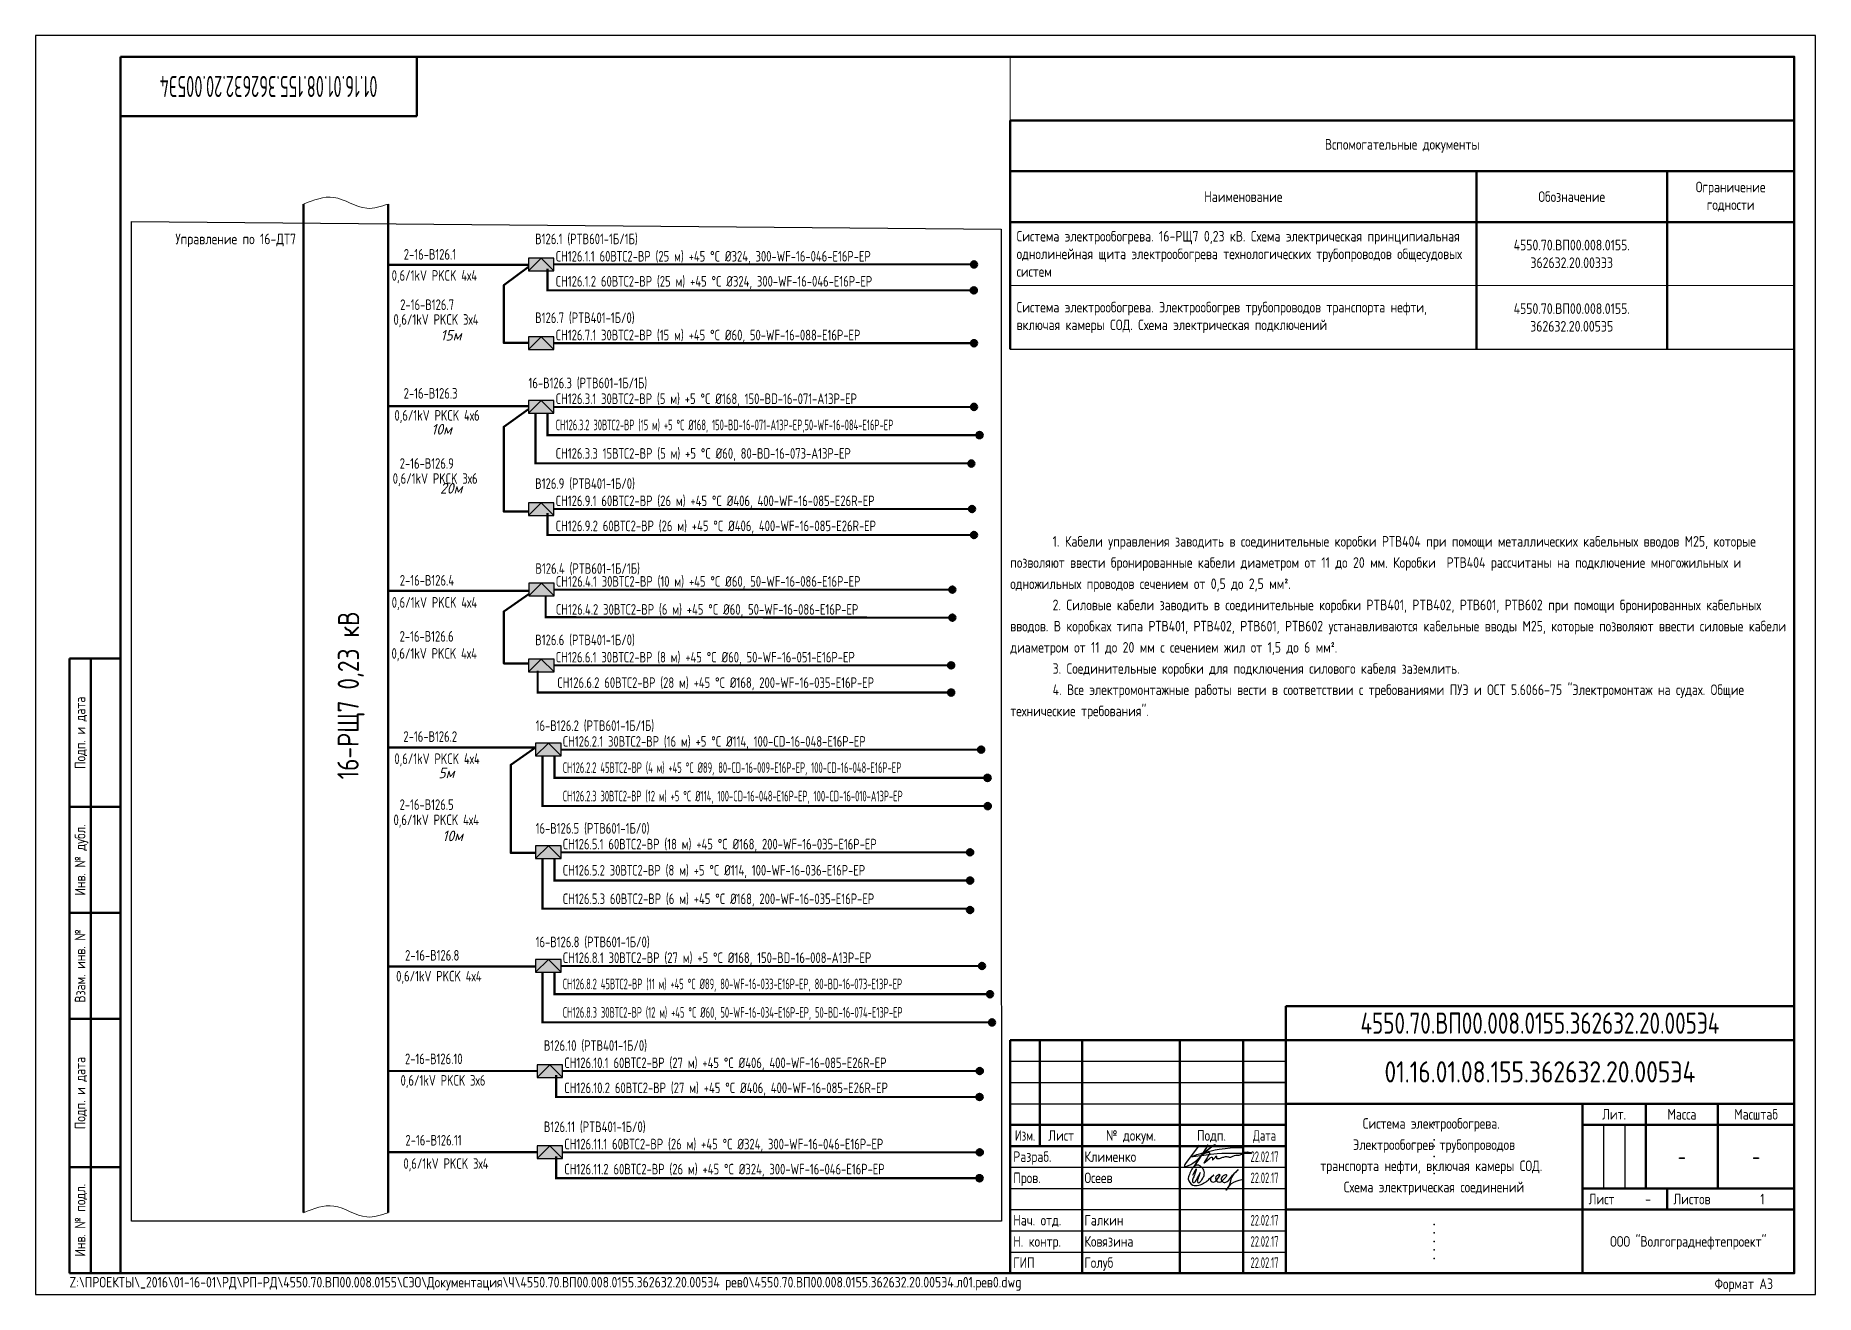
# Paper-space layout 'Лист 1' of a CAD drawing. Header units: millimetres. Extents: x 0 to 420, y 0 to 297.
import ezdxf
from ezdxf.enums import TextEntityAlignment as Align

# ---------------------------------------------------------------- set-up
doc = ezdxf.new("R2010")
doc.units = ezdxf.units.MM
doc.layers.get('0').update_dxf_attribs({"lineweight": 15})
doc.layers.get('Defpoints').update_dxf_attribs({"lineweight": 25})
for name, color, linetype, lineweight in [('--TEXT--', 7, 'Continuous', 25), ('_НС', 1, 'Continuous', 30), ('OFORMLENIE', 7, 'Continuous', 25), ('Надписи Тексты ТаБлицы', 250, 'Continuous', 25), ('Подписи ССТ', 250, 'Continuous', 40), ('СН', 1, 'Continuous', 50), ('текст', 7, 'Continuous', 30)]:
    doc.layers.add(name, color=color, linetype=linetype, lineweight=lineweight)
doc.layers.add('ESKIZ', color=231, linetype='Continuous', plot=False)
doc.layers.add('непечат', color=2, linetype='Continuous', plot=False)
doc.layers.add('Коробки', color=250, linetype='Continuous')
doc.layers.add('ПОдписи', color=7, linetype='Continuous')
doc.styles.add('GOST 2.304', font='CS_Gost2304.shx')
doc.styles.add('GOST_2.304', font='CS_Gost2304.shx', dxfattribs={"height": 2.5})
doc.styles.add('GOST_2.304_07', font='CS_Gost2304.shx', dxfattribs={"width": 0.7})
doc.styles.add('GOST_2.304_09', font='CS_Gost2304.shx', dxfattribs={"width": 0.9})
doc.styles.add('GOST_2.304_25', font='CS_Gost2304.shx', dxfattribs={"height": 2.5})
doc.styles.add('TNR_30', font='times.ttf', dxfattribs={"height": 3})
doc.styles.add('ТГОСТ25', font='simplex.shx', dxfattribs={"width": 0.8, "oblique": 15, "height": 2.5})

# ---------------------------------------------------------------- blocks, each defined once
blk = doc.blocks.new('*U1750')
at = {"linetype": 'ByBlock', "lineweight": -2}
blk.add_lwpolyline([(420, 297), (0, 297), (0, 0), (420, 0)], close=True, dxfattribs=at)
at = {"linetype": 'ByBlock', "lineweight": 50}
blk.add_lwpolyline([(20, 292), (415, 292), (415, 5), (20, 5)], close=True, dxfattribs=at)
at = {"color": 0, "linetype": 'ByBlock', "lineweight": -2, "style": 'GOST_2.304'}
blk.add_text('Формат А3', height=2.5, dxfattribs=at).set_placement((410, 2.5), align=Align.MIDDLE_RIGHT)
at = {"linetype": 'ByBlock', "lineweight": -2, "insert": (8, 2.5), "char_height": 2.5, "attachment_point": 4, "style": 'GOST_2.304'}
blk.add_mtext('Z:\\\\ПРОЕКТЫ\\\\_2016\\\\01-16-01\\\\РД\\\\РП-РД\\\\4550.70.ВП00.008.0155\\\\СЭО\\\\Документация\\\\Ч\\\\4550.70.ВП00.008.0155.362632.20.005Э4 рев0\\\\4550.70.ВП00.008.0155.362632.20.005Э4.л01.рев0.dwg', dxfattribs=at)
at = {"linetype": 'ByBlock', "lineweight": -2, "style": 'TNR_30'}
blk.add_attdef('ВЕРХНИЙ_НОМЕР_ЛИСТА', text='', height=3, dxfattribs=at).set_placement((410, 287), align=Align.MIDDLE_CENTER)
blk = doc.blocks.new('ST_Left')
at = {"color": 0, "linetype": 'ByBlock', "lineweight": 50}
for p, q in [((8, 150), (8, 5)), ((20, 150), (8, 150)), ((13, 5), (13, 150)), ((8, 115), (20, 115)), ((8, 90), (20, 90)), ((20, 65), (8, 65)), ((20, 30), (8, 30)), ((8, 5), (20, 5))]:
    blk.add_line(p, q, dxfattribs=at)
at = {"color": 0, "linetype": 'ByBlock', "lineweight": -2, "style": 'GOST_2.304'}
for s, p in [('Подп. и дата', (10.5, 132.5)), ('Инв. № дубл.', (10.5, 102.5)), ('Взам. инв. №', (10.5, 77.5)), ('Подп. и дата', (10.5, 47.5)), ('Инв. № подл.', (10.5, 17.5))]:
    blk.add_text(s, height=2.5, rotation=90, dxfattribs=at).set_placement(p, align=Align.MIDDLE_CENTER)
at = {"color": 0, "linetype": 'ByBlock', "lineweight": -2, "style": 'GOST_2.304', "flags": 8}
for tag, p in [('ДУБЛ_ДАТА', (16.5, 141.25)), ('НОМЕР_ДУБЛ', (16.5, 102.5)), ('ВЗАМ_ИНВ', (16.5, 77.5)), ('ИНВ_ДАТА', (16.5, 56.25)), ('ИНВ_НОМЕР', (16.5, 17.5))]:
    blk.add_attdef(tag, text='', height=2.5, rotation=90, dxfattribs=at).set_placement(p, align=Align.MIDDLE_CENTER)
blk = doc.blocks.new('*U1752')
at = {"color": 0, "linetype": 'ByBlock', "lineweight": 50}
for p, q in [((-120, 63), (-120, 0)), ((-178, 55), (-178, 30)), ((-168, 55), (-168, 0)), ((-145, 55), (-145, 0)), ((-130, 55), (-130, 0)), ((-50, 40), (-50, 0)), ((-35, 40), (-35, 20)), ((-18, 40), (-18, 20)), ((-30, 20), (-30, 15))]:
    blk.add_line(p, q, dxfattribs=at)
at = {"color": 0, "linetype": 'ByBlock', "lineweight": 50, "ltscale": 100}
for p, q in [((-120, 63), (0, 63)), ((0, 0), (0, 63)), ((0, 55), (-185, 55)), ((-185, 55), (-185, 0)), ((-120, 40), (0, 40)), ((-185, 35), (-120, 35)), ((-50, 35), (0, 35)), ((-185, 30), (-120, 30)), ((-50, 20), (0, 20)), ((-120, 15), (0, 15)), ((-185, 0), (0, 0))]:
    blk.add_line(p, q, dxfattribs=at)
at = {"color": 0, "linetype": 'ByBlock', "lineweight": -2}
for p, q in [((-185, 50), (-120, 50)), ((-185, 45), (-120, 45)), ((-185, 40), (-120, 40)), ((-45, 35), (-45, 20)), ((-40, 35), (-40, 20)), ((-185, 25), (-120, 25)), ((-185, 20), (-120, 20)), ((-185, 15), (-120, 15)), ((-185, 10), (-120, 10)), ((-185, 5), (-120, 5))]:
    blk.add_line(p, q, dxfattribs=at)
at = {"color": 0}
blk.add_line((-120, 45), (-130, 45), dxfattribs=at)
at = {"layer": 'ESKIZ', "color": 0, "linetype": 'ByBlock', "lineweight": -2}
for p in [(-85, 35.5), (-85, 35), (-85, 31.5), (-85, 30), (-85, 27.5), (-85, 25), (-85, 23.5), (-85, 20), (-85, 19.5), (-85, 11.5), (-85, 9.5), (-85, 7.5), (-85, 5.5), (-85, 3.5)]:
    blk.add_point(p, dxfattribs=at)
at = {"color": 0, "linetype": 'ByBlock', "lineweight": -2, "style": 'GOST_2.304'}
for s, p in [('Лит.', (-42.5, 37.5)), ('Масса', (-26.5, 37.5)), ('Масштаб', (-9, 37.5)), ('Лист', (-173, 32.5)), ('№ докум.', (-156.5, 32.5)), ('Подп.', (-137.5, 32.5))]:
    blk.add_text(s, height=2.5, dxfattribs=at).set_placement(p, align=Align.MIDDLE_CENTER)
at = {"color": 0, "linetype": 'ByBlock', "lineweight": -2, "style": 'GOST_2.304', "width": 0.9}
for s, p in [('Изм.', (-181.5, 32.5)), ('Дата', (-125, 32.5))]:
    blk.add_text(s, height=2.5, dxfattribs=at).set_placement(p, align=Align.MIDDLE_CENTER)
at = {"color": 0, "linetype": 'ByBlock', "lineweight": -2, "style": 'GOST_2.304'}
for s, p in [('Разраб.', (-184.3, 27.5)), ('Пров.', (-184.3, 22.5)), ('Лист', (-48.5, 17.5)), ('Листов', (-28.5, 17.5)), ('Нач. отд.', (-184.3, 12.5)), ('Н. контр.', (-184.3, 7.5)), ('ГИП', (-184.3, 2.5))]:
    blk.add_text(s, height=2.5, dxfattribs=at).set_placement(p, align=Align.MIDDLE_LEFT)
at = {"color": 0, "linetype": 'ByBlock', "lineweight": -2}
for tag, height, style, width, flags, p in [('ШИФР_ЗАКАЗЧИКА', 5, 'GOST_2.304', 0.9, 4, (-60, 59)), ('ДАТА_ИЗМ_4', 2.5, 'GOST_2.304_07', 0.7, 12, (-125, 52.5)), ('ДАТА_ИЗМ_3', 2.5, 'GOST_2.304_07', 0.7, 12, (-125, 47.5)), ('ДАТА_ИЗМ_2', 2.5, 'GOST_2.304_07', 0.7, 12, (-125, 42.5)), ('ДАТА_ИЗМ_1', 2.5, 'GOST_2.304_07', 0.7, 12, (-125, 37.5))]:
    blk.add_attdef(tag, text='', height=height, dxfattribs=dict(at, style=style, width=width, flags=flags)).set_placement(p, align=Align.MIDDLE_CENTER)
for tag, height, style, flags, p in [('ИЗМ_4', 2.5, 'GOST_2.304', 12, (-181.5, 52.5)), ('ЛИСТ_4', 2.5, 'GOST_2.304', 12, (-173, 52.5)), ('N_ДОК_4', 2.5, 'GOST_2.304_09', 12, (-156.76, 52.5)), ('ИЗМ_3', 2.5, 'GOST_2.304', 12, (-181.5, 47.5)), ('ЛИСТ_3', 2.5, 'GOST_2.304', 12, (-173, 47.5)), ('N_ДОК_3', 2.5, 'GOST_2.304_09', 12, (-156.5, 47.5)), ('ШИФР', 5, 'GOST_2.304', 4, (-60, 47.5)), ('ИЗМ_2', 2.5, 'GOST_2.304', 12, (-181.5, 42.5)), ('ЛИСТ_2', 2.5, 'GOST_2.304', 12, (-173, 42.5)), ('N_ДОК_2', 2.5, 'GOST_2.304_09', 12, (-156.5, 42.5)), ('ИЗМ_1', 2.5, 'GOST_2.304', 12, (-181.5, 37.5)), ('ЛИСТ_1', 2.5, 'GOST_2.304', 12, (-173, 37.5)), ('N_ДОК_1', 2.5, 'GOST_2.304_09', 12, (-156.5, 37.5)), ('ЛИТЕРА', 3.5, 'GOST_2.304', 4, (-42.5, 27.5)), ('МАССА', 3.5, 'GOST_2.304', 4, (-26.5, 27.5)), ('МАСШТАБ', 3.5, 'GOST_2.304', 4, (-9, 27.5)), ('ЛИСТ', 2.5, 'GOST_2.304', 4, (-34.5, 17.5)), ('ЛИСТОВ', 2.5, 'GOST_2.304', 4, (-7.5, 17.5)), ('ОРГАНИЗАЦИЯ', 2.5, 'GOST_2.304', 4, (-25, 7.5))]:
    blk.add_attdef(tag, text='', height=height, dxfattribs=dict(at, style=style, flags=flags)).set_placement(p, align=Align.MIDDLE_CENTER)
at = {"color": 0, "linetype": 'ByBlock', "lineweight": -2, "style": 'GOST_2.304', "flags": 4}
for tag, p in [('ДОКУМЕНТ_1', (-85, 35)), ('ДОКУМЕНТ_2', (-85, 30)), ('ДОКУМЕНТ_3', (-85, 25)), ('ДОКУМЕНТ_4', (-85, 20)), ('ДОКУМЕНТ_5', (-85, 19.5)), ('МАТЕРИАЛ_1', (-85, 11.5)), ('МАТЕРИАЛ_2', (-85, 7.5)), ('МАТЕРИАЛ_3', (-85, 3.5))]:
    blk.add_attdef(tag, text='', height=2.5, dxfattribs=at).set_placement(p, align=Align.MIDDLE)
for tag, p in [('РАЗРАБ_1', (-167.5, 27.5)), ('ПРОВ_1', (-167.5, 22.5)), ('НАЧ_ОТД', (-167.5, 12.5)), ('Н_КОНТР', (-167.5, 7.5)), ('ГИП', (-167.5, 2.5))]:
    blk.add_attdef(tag, text='', height=2.5, dxfattribs=at).set_placement(p, align=Align.MIDDLE_LEFT)
at = {"color": 0, "linetype": 'ByBlock', "lineweight": -2, "style": 'GOST_2.304_07', "width": 0.7}
for tag, p in [('DATE-6', (-125, 27.5)), ('DATE-5', (-125, 22.5)), ('DATE-3', (-125, 12.5)), ('DATE-2', (-125, 7.5)), ('DATE-1', (-125, 2.5))]:
    blk.add_attdef(tag, text='', height=2.5, dxfattribs=at).set_placement(p, align=Align.MIDDLE_CENTER)
blk = doc.blocks.new('ST_Top')
at = {"linetype": 'ByBlock', "lineweight": 50}
blk.add_line((70, 0), (70, -14), dxfattribs=at)
at = {"linetype": 'ByBlock', "lineweight": 50, "extrusion": (0, 1, 0)}
blk.add_line((0, -14), (70, -14), dxfattribs=at)
at = {"linetype": 'ByBlock', "lineweight": -2, "style": 'GOST_2.304', "width": 0.7, "flags": 4}
blk.add_attdef('ШИФР', text='', height=5, rotation=180, dxfattribs=at).set_placement((35, -7), align=Align.MIDDLE_CENTER)
blk = doc.blocks.new('A$C18E935BB')
at = {"layer": 'текст', "color": 0}
blk.add_spline([(1.08, 3.58), (1.9, 5), (1.82, 4.63), (1.46, 3.61), (1.29, 3.16), (0.97, 2.23), (1.13, 1.88), (1.36, 1.88), (1.59, 2), (1.78, 2.23), (2.01, 2.66), (2.31, 3.16), (2.52, 3.54), (2.66, 3.83), (2.83, 4.22), (2.75, 4.06), (2.6, 3.58), (2.36, 2.93), (2.24, 2.66), (2.15, 2.31), (2.15, 2.04), (2.44, 1.8), (2.77, 1.96), (3.32, 2.7), (3.72, 3.49), (3.65, 4.76), (3.06, 5.5), (2.19, 5.94), (1.46, 5.69), (0.84, 5.01), (0.25, 3.72), (0, 2.62), (1.05, 1.24), (2.47, 1.2), (3.63, 1.65), (4.68, 2.4), (5.51, 3.16), (6.02, 3.57), (5.51, 3.16), (5.25, 2.35), (5.63, 1.97), (7.01, 2.79), (7.47, 3.67), (6.53, 3.19), (7.01, 1.97), (7.65, 2.03), (8.48, 2.72), (8.96, 3.22), (9.1, 3.59), (8.26, 3.4), (7.8, 2.47), (8.46, 1.88), (9.21, 2.08), (10.47, 3.56), (11.81, 4.92), (11.19, 4.31), (10.02, 2.62), (9.49, 0.85), (8.9, 0), (9.34, 0.6), (10.2, 1.58), (12.67, 2.55)], degree=3, dxfattribs=at)
blk = doc.blocks.new('*T1755')
at = {"layer": 'Defpoints', "color": 8, "linetype": 'ByBlock', "lineweight": 0, "transparency": 16777216}
for p, q in [((0, 0), (185, 0)), ((0, 0), (0, -15)), ((185, 0), (185, -15))]:
    blk.add_line(p, q, dxfattribs=at)
at = {"layer": 'OFORMLENIE', "color": 0, "linetype": 'ByBlock', "lineweight": 50, "transparency": 16777216}
for p, q in [((0, -15), (185, -15)), ((0, -15), (0, -69)), ((185, -15), (185, -69)), ((0, -27), (185, -27)), ((110, -27), (110, -69)), ((155, -27), (155, -69)), ((0, -39), (185, -39))]:
    blk.add_line(p, q, dxfattribs=at)
at = {"layer": 'OFORMLENIE', "color": 0, "linetype": 'ByBlock', "lineweight": -2, "transparency": 16777216}
blk.add_line((0, -54), (185, -54), dxfattribs=at)
at = {"layer": 'OFORMLENIE', "color": 0, "linetype": 'ByBlock', "transparency": 16777216}
blk.add_line((0, -69), (185, -69), dxfattribs=at)
at = {"layer": 'OFORMLENIE', "color": 0, "transparency": 16777216, "char_height": 2.5, "style": 'GOST_2.304_25'}
for s, insert, width, attachment_point in [('Вспомогательные документы', (92.5, -21), 182, 5), ('Наименование', (55, -33), 107, 5), ('Обозначение', (132.5, -33), 42, 5), ('Ограничение годности', (170, -33), 27, 5), ('Система электрообогрева. 16-РЩ7 0,23 кВ. Схема электрическая принципиальная однолинейная щита электрообогрева технологических трубопроводов {\\C256;общесудовых систем}', (1.5, -46.5), 107, 4), ('{\\Fгост прямой|c204;\\C256;4550.70.ВП00.008.0155.^J362632.20.003Э3}', (132.5, -46.5), 42, 5), ('Система электрообогрева. Электрообогрев трубопроводов транспорта нефти, включая камеры СОД. Схема электрическая подключений', (1.5, -61.5), 107, 4), ('{\\Fгост прямой|c204;\\C256;4550.70.ВП00.008.0155.^J362632.20.005Э5}', (132.5, -61.5), 42, 5)]:
    blk.add_mtext(s, dxfattribs=dict(at, insert=insert, width=width, attachment_point=attachment_point))
blk = doc.blocks.new('A$C612D6D77')
at = {"layer": 'Коробки', "linetype": 'ByBlock', "ltscale": 0.5}
h = blk.add_hatch(color=3, dxfattribs=at)
h.paths.add_polyline_path([(300, 300), (0, 300), (0, 0)])
h.paths.add_polyline_path([(600, 0), (600, 300), (300, 300)])
at = {"layer": 'Коробки', "linetype": 'ByBlock', "ltscale": 0.5, "true_color": 0xffffff}
blk.add_hatch(color=7, dxfattribs=at).paths.add_polyline_path([(0, 0), (600, 0), (300, 300)])
at = {"layer": 'Коробки', "linetype": 'ByBlock', "ltscale": 0.5}
for p, q in [((0, 0), (300, 300)), ((300, 300), (600, 0))]:
    blk.add_line(p, q, dxfattribs=at)
blk.add_lwpolyline([(0, 0), (600, 0), (600, 300), (0, 300)], close=True, dxfattribs=at)
blk = doc.blocks.new('*U5')
blk.add_hatch(color=256).paths.add_polyline_path([(0.75, 0, 1), (-0.75, 0, 1)])
blk.add_circle((0, 0), 0.75)

psp = doc.layouts.new('Лист 1')

# ---------------------------------------------------------------- linework, layer by layer
at = {"const_width": 0.5}
for points in [[(63.21, 19.28), (63.21, 257.25)], [(83.21, 257.25), (83.21, 19.28)]]:
    psp.add_lwpolyline(points, dxfattribs=at)
for points in [[(63.21, 257.25), (70.37, 258.82), (78.15, 256.25), (83.21, 257.25)], [(63.21, 19.28), (70.37, 20.85), (78.15, 18.28), (83.21, 19.28)]]:
    psp.add_spline(points, degree=3)
at = {"layer": '_НС', "color": 0, "lineweight": 25}
for points in [[(22.64, 253.12), (227.89, 251.3), (227.89, 119.06), (227.89, 119.06)], [(227.89, 119.06), (227.9, 17.28), (22.64, 17.28), (22.64, 253.12)]]:
    psp.add_lwpolyline(points, dxfattribs=at)
at = {"layer": 'ПОдписи', "color": 0, "linetype": 'Continuous', "lineweight": 30, "ltscale": 0.05}
psp.add_lwpolyline([(274.55, 35.21), (271.34, 30.89, 0.089528), (271.11, 30.43, 0.163952), (271.11, 30.23, 0.256522), (271.17, 30.18, 0.125592), (271.46, 30.2, 0.091369), (273.6, 31.32, 0.057163), (275.14, 32.84, 0.018048), (276.67, 35.31), (273.42, 30.14), (274.07, 31.27), (274.42, 31.93), (275.11, 32.88), (276.72, 34.22), (277.58, 34.88), (278.12, 35.23, -0.618056), (278.56, 34.98), (278.54, 35.1), (278.42, 35.24), (278.26, 35.28), (278.12, 35.23), (276.72, 34.22), (275.86, 33.5), (275.28, 33.01), (275.14, 32.84), (275.63, 33.15, -0.096182), (276.4, 33.47, -0.043607), (276.75, 33.54, -0.157965), (276.96, 33.5, -0.347668), (277.03, 33.35), (277.02, 33.24), (276.99, 33.12), (276.95, 33.07), (276.73, 32.7), (276.44, 32.22), (276.01, 31.55), (275.83, 31.26), (275.74, 31.1), (275.71, 31.03, 0.794534), (275.74, 31.01), (276.1, 31.3), (276.54, 31.69), (276.92, 32.01), (277.2, 32.21), (277.37, 32.31), (277.5, 32.36, -0.444871), (277.71, 32.25, -0.109787), (277.71, 32.15), (277.7, 31.8), (277.71, 31.75, 0.335958), (277.74, 31.72, 0.165412), (277.78, 31.73, 0.021463), (277.84, 31.77, 0.042849), (277.89, 31.82), (278.16, 32.11), (278.41, 32.38), (278.61, 32.58), (278.66, 32.62, -0.70719), (278.71, 32.59, -0.002785), (278.7, 32.53, -0.00332), (278.68, 32.4, 0.15097), (278.7, 32.14, 0.253823), (278.81, 32.05, 0.103833), (279.2, 32.05, 0.030369), (279.96, 32.28, -0.043416), (280.81, 32.5, -0.103595), (281.36, 32.49, -0.067719), (281.5, 32.43, 0.124375), (281.82, 32.34, 0.115206), (282.21, 32.43, -0.002795), (282.56, 32.59, -0.016645), (282.93, 32.75, -0.10214), (283.56, 32.85, 0.101733), (284.44, 32.99, 0.099911), (284.79, 33.21, -0.207739), (285.88, 33.61, -0.087471), (286.93, 33.37, -0.139767), (286.96, 33.33, -0.410948), (286.96, 33.31, -0.132381), (286.88, 33.28), (286.79, 33.27), (286.63, 33.26), (286.31, 33.25), (281.78, 33.26), (280.86, 33.24), (279.95, 33.21), (278.83, 33.15), (277.23, 33.03), (275.68, 32.81), (274.26, 32.63), (273.13, 32.42), (272.62, 32.37), (272.5, 32.37), (272.48, 32.37, -0.653212), (272.48, 32.39), (272.52, 32.42), (272.73, 32.52), (273.08, 32.64), (274.04, 32.97), (274.95, 33.24), (275.67, 33.46), (276.67, 33.71), (277.41, 33.89), (278.36, 34.08), (279.3, 34.25), (280.75, 34.45), (281.9, 34.57), (283.16, 34.65), (284.1, 34.68), (284.78, 34.69)], format="xyb", dxfattribs=at)
at = {"layer": 'СН', "color": 94}
for points in [[(116.32, 242.92), (83.21, 242.92)], [(116.32, 242.46), (110.47, 238.1), (110.47, 224.51), (116.49, 224.51)], [(116.32, 209.58), (83.21, 209.58)], [(116.35, 208.87), (110.48, 204.72), (110.48, 184.69), (116.49, 184.69)], [(116.39, 165.98), (83.21, 165.98)], [(116.45, 165.3), (110.48, 161.15), (110.48, 148.86), (116.49, 148.86)], [(118, 129.07), (83.21, 129.06)], [(118, 129.07), (112.14, 124.95), (112.14, 104.18), (118.16, 104.18)], [(118, 77.4), (83.21, 77.4)], [(118.37, 52.7), (83.21, 52.71)], [(118.37, 33.58), (83.21, 33.58)]]:
    psp.add_lwpolyline(points, dxfattribs=at)
at = {"layer": 'СН', "linetype": 'ByBlock', "const_width": 0.5}
for points in [[(120.79, 242.05), (120.79, 236.89), (221.39, 236.89), (221.39, 236.89)], [(122.32, 243.01), (221.43, 243.01)], [(122.32, 224.42), (221.43, 224.42)], [(117.96, 207.89), (117.96, 196.06), (220.71, 196.06), (220.71, 196.06)], [(120.79, 207.89), (120.79, 202.73), (222.76, 202.73), (222.76, 202.73)], [(122.32, 209.39), (221.43, 209.39)], [(122.33, 185.29), (220.98, 185.29)], [(120.8, 184.33), (120.8, 179.17), (221.44, 179.17), (221.44, 179.17)], [(120.38, 164.95), (120.38, 159.78), (216.34, 159.67), (216.34, 159.67)], [(122.39, 166.29), (216.34, 166.29)], [(118.46, 147.16), (118.46, 142), (216.05, 142), (216.05, 142)], [(122.34, 148.41), (216.04, 148.41)], [(119.63, 127.03), (119.63, 115.21), (224.69, 115.21), (224.69, 115.21)], [(122.46, 127.03), (122.46, 121.87), (224.63, 121.87), (224.63, 121.87)], [(124, 128.53), (223.13, 128.53)], [(119.63, 102.81), (119.63, 90.99), (220.82, 90.99), (220.82, 90.99)], [(122.46, 102.81), (122.46, 97.65), (220.52, 97.65), (220.52, 97.65)], [(124, 104.31), (220.52, 104.31)], [(119.63, 75.99), (119.63, 64.17), (225.75, 64.17)], [(122.46, 75.99), (122.46, 70.83), (225.27, 70.83)], [(124, 77.49), (223.33, 77.49)], [(122.84, 51.74), (122.84, 46.58), (222.8, 46.58)], [(124.37, 52.7), (222.8, 52.7)], [(124.37, 33.53), (222.8, 33.53)], [(122.84, 32.57), (122.84, 27.41), (222.8, 27.41)]]:
    psp.add_lwpolyline(points, dxfattribs=at)

# ---------------------------------------------------------------- block references
psp.add_blockref('*T1755', (230, 292))
at = {"layer": 'OFORMLENIE'}
for name in ['*U1750', 'ST_Left']:
    psp.add_blockref(name, (0, 0), dxfattribs=at)
ref = psp.add_blockref('ST_Top', (20, 292), dxfattribs=at)
ref.add_attrib('ШИФР', '01.16.01.08.155.362632.20.005Э4', dxfattribs={"layer": '0', "linetype": 'ByBlock', "lineweight": -2, "height": 5, "rotation": 180, "style": 'GOST_2.304', "width": 0.7}).set_placement((55, 285), align=Align.MIDDLE_CENTER)
ref = psp.add_blockref('*U1752', (415, 5), dxfattribs=at)
ref.add_attrib('ГИП', 'Голуб', dxfattribs={"layer": '0', "color": 0, "linetype": 'ByBlock', "lineweight": -2, "height": 2.5, "style": 'GOST_2.304'}).set_placement((247.5, 7.5), align=Align.MIDDLE_LEFT)
ref.add_attrib('Н_КОНТР', 'Ковязина', dxfattribs={"layer": '0', "color": 0, "linetype": 'ByBlock', "lineweight": -2, "height": 2.5, "style": 'GOST_2.304'}).set_placement((247.5, 12.5), align=Align.MIDDLE_LEFT)
ref.add_attrib('НАЧ_ОТД', 'Галкин', dxfattribs={"layer": '0', "color": 0, "linetype": 'ByBlock', "lineweight": -2, "height": 2.5, "style": 'GOST_2.304'}).set_placement((247.5, 17.5), align=Align.MIDDLE_LEFT)
ref.add_attrib('ПРОВ_1', 'Осеев', dxfattribs={"layer": '0', "color": 0, "linetype": 'ByBlock', "lineweight": -2, "height": 2.5, "style": 'GOST_2.304'}).set_placement((247.5, 27.5), align=Align.MIDDLE_LEFT)
ref.add_attrib('РАЗРАБ_1', 'Клименко', dxfattribs={"layer": '0', "color": 0, "linetype": 'ByBlock', "lineweight": -2, "height": 2.5, "style": 'GOST_2.304'}).set_placement((247.5, 32.5), align=Align.MIDDLE_LEFT)
ref.add_attrib('DATE-1', '22.02.17', dxfattribs={"layer": '0', "color": 0, "linetype": 'ByBlock', "lineweight": -2, "height": 2.5, "style": 'GOST_2.304_07', "width": 0.7}).set_placement((290, 7.5), align=Align.MIDDLE_CENTER)
ref.add_attrib('DATE-2', '22.02.17', dxfattribs={"layer": '0', "color": 0, "linetype": 'ByBlock', "lineweight": -2, "height": 2.5, "style": 'GOST_2.304_07', "width": 0.7}).set_placement((290, 12.5), align=Align.MIDDLE_CENTER)
ref.add_attrib('DATE-3', '22.02.17', dxfattribs={"layer": '0', "color": 0, "linetype": 'ByBlock', "lineweight": -2, "height": 2.5, "style": 'GOST_2.304_07', "width": 0.7}).set_placement((290, 17.5), align=Align.MIDDLE_CENTER)
ref.add_attrib('DATE-5', '22.02.17', dxfattribs={"layer": '0', "color": 0, "linetype": 'ByBlock', "lineweight": -2, "height": 2.5, "style": 'GOST_2.304_07', "width": 0.7}).set_placement((290, 27.5), align=Align.MIDDLE_CENTER)
ref.add_attrib('DATE-6', '22.02.17', dxfattribs={"layer": '0', "color": 0, "linetype": 'ByBlock', "lineweight": -2, "height": 2.5, "style": 'GOST_2.304_07', "width": 0.7}).set_placement((290, 32.5), align=Align.MIDDLE_CENTER)
ref.add_attrib('ШИФР_ЗАКАЗЧИКА', '4550.70.ВП00.008.0155.362632.20.005Э4', dxfattribs={"layer": '0', "color": 0, "linetype": 'ByBlock', "lineweight": -2, "height": 5, "style": 'GOST_2.304', "width": 0.9}).set_placement((355, 64), align=Align.MIDDLE_CENTER)
ref.add_attrib('ШИФР', '01.16.01.08.155.362632.20.005Э4', dxfattribs={"layer": '0', "color": 0, "linetype": 'ByBlock', "lineweight": -2, "height": 5, "style": 'GOST_2.304'}).set_placement((355, 52.5), align=Align.MIDDLE_CENTER)
ref.add_attrib('ДОКУМЕНТ_1', 'Система электрообогрева. ', dxfattribs={"layer": '0', "color": 0, "linetype": 'ByBlock', "lineweight": -2, "height": 2.5, "style": 'GOST_2.304'}).set_placement((330, 40), align=Align.MIDDLE)
ref.add_attrib('ДОКУМЕНТ_2', 'Электрообогрев трубопроводов', dxfattribs={"layer": '0', "color": 0, "linetype": 'ByBlock', "lineweight": -2, "height": 2.5, "style": 'GOST_2.304'}).set_placement((330, 35), align=Align.MIDDLE)
ref.add_attrib('ДОКУМЕНТ_3', 'транспорта нефти, включая камеры СОД. ', dxfattribs={"layer": '0', "color": 0, "linetype": 'ByBlock', "lineweight": -2, "height": 2.5, "style": 'GOST_2.304'}).set_placement((330, 30), align=Align.MIDDLE)
ref.add_attrib('ДОКУМЕНТ_4', 'Схема электрическая соединений', dxfattribs={"layer": '0', "color": 0, "linetype": 'ByBlock', "lineweight": -2, "height": 2.5, "style": 'GOST_2.304'}).set_placement((330, 25), align=Align.MIDDLE)
ref.add_attrib('МАССА', '-', dxfattribs={"layer": '0', "color": 0, "linetype": 'ByBlock', "lineweight": -2, "height": 3.5, "style": 'GOST_2.304'}).set_placement((388.5, 32.5), align=Align.MIDDLE_CENTER)
ref.add_attrib('МАСШТАБ', '-', dxfattribs={"layer": '0', "color": 0, "linetype": 'ByBlock', "lineweight": -2, "height": 3.5, "style": 'GOST_2.304'}).set_placement((406, 32.5), align=Align.MIDDLE_CENTER)
ref.add_attrib('ЛИСТ', '-', dxfattribs={"layer": '0', "color": 0, "linetype": 'ByBlock', "lineweight": -2, "height": 2.5, "style": 'GOST_2.304'}).set_placement((380.5, 22.5), align=Align.MIDDLE_CENTER)
ref.add_attrib('ЛИСТОВ', '1', dxfattribs={"layer": '0', "color": 0, "linetype": 'ByBlock', "lineweight": -2, "height": 2.5, "style": 'GOST_2.304'}).set_placement((407.5, 22.5), align=Align.MIDDLE_CENTER)
ref.add_attrib('ОРГАНИЗАЦИЯ', 'ООО "Волгограднефтепроект"', dxfattribs={"layer": '0', "color": 0, "linetype": 'ByBlock', "lineweight": -2, "height": 2.5, "style": 'GOST_2.304'}).set_placement((390, 12.5), align=Align.MIDDLE_CENTER)
at = {"layer": 'Подписи ССТ', "lineweight": 35}
psp.add_blockref('A$C18E935BB', (272.01, 24.56), dxfattribs=at)
at = {"layer": 'СН', "linetype": 'ByBlock', "xscale": 0.01, "yscale": 0.01, "zscale": 0.01}
for p in [(116.32, 241.51), (116.32, 222.92), (116.32, 207.89), (116.33, 183.79), (116.39, 164.79), (116.34, 146.91), (118, 127.03), (118, 102.81), (118, 75.99), (118.37, 51.2), (118.37, 32.03)]:
    psp.add_blockref('A$C612D6D77', p, dxfattribs=at)
at = {"layer": 'СН'}
for p in [(221.43, 243.01), (221.39, 236.89), (221.43, 224.42), (221.43, 209.39), (222.76, 202.73), (220.8, 196.02), (220.98, 185.29), (221.44, 179.17), (216.34, 166.29), (216.34, 159.67), (216.04, 148.41), (216.05, 142), (223.13, 128.53), (224.63, 121.87), (224.69, 115.21), (220.52, 104.31), (220.52, 97.65), (220.52, 90.69), (223.33, 77.49), (225.21, 70.83), (225.7, 64.17), (222.8, 52.7), (222.76, 46.58), (222.8, 33.53), (222.76, 27.41)]:
    psp.add_blockref('*U5', p, dxfattribs=at)

# ---------------------------------------------------------------- texts
at = {"layer": '--TEXT--', "style": 'GOST 2.304'}
psp.add_text('Управление по 16-ДТ7', height=2.5, dxfattribs=at).set_placement((61.46, 247.77), align=Align.RIGHT)
for s, width, p in [('B126.1 (PTB601-1Б/1Б)', 0.9, (117.89, 247.78)), ('2-16-В126.1 ', 0.9, (86.89, 244.14)), ('СН126.1.1 60ВТС2-ВР (25 м) +45 %%DC %%C324, 300-WF-16-046-E16P-EP', 0.9, (122.77, 243.69)), ('0,6/1kV PKCK 4х4', 0.9, (84.03, 239.16)), ('СН126.1.2 60ВТС2-ВР (25 м) +45 %%DC %%C324, 300-WF-16-046-E16P-EP', 0.9, (122.77, 237.78)), ('0,6/1kV PKCK 3х4', 0.9, (84.45, 228.77)), ('2-16-В126.7', 0.9, (86.04, 232.26)), ('B126.7 (PTB401-1Б/0)', 0.9, (117.89, 229.18)), ('СН126.7.1 30ВТС2-ВР (15 м) +45 %%DC %%C60, 50-WF-16-088-E16P-EP', 0.9, (122.77, 225.1)), ('16-В126.3 (PTB601-1Б/1Б)', 0.9, (116.32, 213.79)), ('2-16-В126.3', 0.9, (86.86, 211.35)), ('СН126.3.1 30ВТС2-ВР (5 м) +5 %%DC %%C168, 150-BD-16-071-A13P-EP', 0.9, (122.77, 210.07)), ('0,6/1kV PKCK 4х6', 0.9, (84.68, 206.15)), ('СН126.3.2 30ВТС2-ВР (15 м) +5 %%DC %%C168, 150-BD-16-071-A13P-EP,50-WF-16-084-E16P-EP', 0.7, (122.77, 203.89)), ('СН126.3.3 15ВТС2-ВР (5 м) +5 %%DC %%C60, 80-BD-16-073-A13P-EP', 0.9, (122.77, 197.17)), ('0,6/1kV PKCK 3х6', 0.9, (84.28, 191.25)), ('2-16-В126.9 ', 0.9, (85.92, 194.79)), ('B126.9 (PTB401-1Б/0)', 0.9, (117.9, 190.06)), ('СН126.9.1 60ВТС2-ВР (26 м) +45 %%DC %%C406, 400-WF-16-085-E26R-EP', 0.9, (122.77, 185.98)), ('СН126.9.2 60ВТС2-ВР (26 м) +45 %%DC %%C406, 400-WF-16-085-E26R-EP', 0.9, (122.77, 180.07)), ('B126.4 (PTB601-1Б/1Б)', 0.9, (117.95, 170.01)), ('2-16-В126.4 ', 0.9, (85.95, 167.23)), ('СН126.4.1 30ВТС2-ВР (10 м) +45 %%DC %%C60, 50-WF-16-086-E16P-EP', 0.9, (122.83, 166.97)), ('0,6/1kV PKCK 4х4', 0.9, (84.04, 162.02)), ('СН126.4.2 30ВТС2-ВР (6 м) +45 %%DC %%C60, 50-WF-16-086-E16P-EP', 0.9, (122.83, 160.37)), ('2-16-В126.6', 0.9, (85.9, 154.01)), ('B126.6 (PTB401-1Б/0)', 0.9, (117.91, 153.17)), ('0,6/1kV PKCK 4х4', 0.9, (83.99, 149.98)), ('СН126.6.1 30ВТС2-ВР (8 м) +45 %%DC %%C60, 50-WF-16-051-E16P-EP', 0.9, (122.79, 149.09)), ('СН126.6.2 60ВТС2-ВР (28 м) +45 %%DC %%C168, 200-WF-16-035-E16P-EP', 0.9, (123.15, 143.09)), ('16-В126.2 (PTB601-1Б/1Б)', 0.9, (118, 132.94)), ('2-16-В126.2', 0.9, (86.8, 130.37)), ('СН126.2.1 30ВТС2-ВР (16 м) +5 %%DC %%C114, 100-CD-16-048-E16P-EP', 0.9, (124.44, 129.22)), ('0,6/1kV PKCK 4х4', 0.9, (84.66, 125.14)), ('СН126.2.2 45ВТС2-ВР (4 м) +45 %%DC %%C89, 80-CD-16-009-E16P-EP, 100-CD-16-048-E16P-EP', 0.7, (124.44, 123.04)), ('СН126.2.3 30ВТС2-ВР (12 м) +5 %%DC %%C114, 100-CD-16-048-E16P-EP, 100-CD-16-010-A13P-EP', 0.7, (124.44, 116.32)), ('2-16-В126.5', 0.9, (85.9, 114.31)), ('0,6/1kV PKCK 4х4', 0.9, (84.46, 110.72)), ('16-В126.5 (PTВ601-1Б/0)', 0.9, (118, 108.71)), ('СН126.5.1 60ВТС2-ВР (18 м) +45 %%DC %%C168, 200-WF-16-035-E16P-EP', 0.9, (124.44, 104.99)), ('СН126.5.2 30ВТС2-ВР (8 м) +5 %%DC %%C114, 100-WF-16-036-E16P-EP', 0.9, (124.44, 98.82)), ('СН126.5.3 60ВТС2-ВР (6 м) +45 %%DC %%C168, 200-WF-16-035-E16P-EP', 0.9, (124.44, 92.09)), ('16-В126.8 (PTВ601-1Б/0)', 0.9, (118, 81.9)), ('2-16-В126.8', 0.9, (87.19, 78.75)), ('СН126.8.1 30ВТС2-ВР (27 м) +5 %%DC %%C168, 150-BD-16-008-A13P-EP', 0.9, (124.44, 78.18)), ('0,6/1kV PKCK 4х4', 0.9, (85.09, 73.84)), ('СН126.8.2 45ВТС2-ВР (11 м) +45 %%DC %%C89, 80-WF-16-033-E16P-EP, 80-BD-16-073-E13P-EP', 0.7, (124.44, 72)), ('СН126.8.3 30ВТС2-ВР (12 м) +45 %%DC %%C60, 50-WF-16-034-E16P-EP, 50-BD-16-074-E13P-EP', 0.7, (124.44, 65.28)), ('B126.10 (PTB401-1Б/0)', 0.9, (119.94, 57.47)), ('2-16-В126.10 ', 0.9, (87.17, 54.32)), ('СН126.10.1 60ВТС2-ВР (27 м) +45 %%DC %%C406, 400-WF-16-085-E26R-EP', 0.9, (124.81, 53.39)), ('0,6/1kV PKCK 3х6', 0.9, (86.12, 49.25)), ('СН126.10.2 60ВТС2-ВР (27 м) +45 %%DC %%C406, 400-WF-16-085-E26R-EP', 0.9, (124.81, 47.48)), ('B126.11 (PTB401-1Б/0)', 0.9, (119.94, 38.3)), ('2-16-В126.11', 0.9, (87.28, 35.13)), ('СН126.11.1 60ВТС2-ВР (26 м) +45 %%DC %%C324, 300-WF-16-046-E16P-EP', 0.9, (124.81, 34.22)), ('0,6/1kV PKCK 3х4', 0.9, (86.8, 29.62)), ('СН126.11.2 60ВТС2-ВР (26 м) +45 %%DC %%C324, 300-WF-16-046-E16P-EP', 0.9, (124.81, 28.31))]:
    psp.add_text(s, height=2.5, dxfattribs=dict(at, width=width)).set_placement(p)
psp.add_text('16-РЩ7 0,23 кВ', height=5, rotation=89.7915, dxfattribs=at).set_placement((73.79, 141.3), align=Align.MIDDLE_CENTER)
at = {"layer": 'Надписи Тексты ТаБлицы', "color": 0, "insert": (230, 178.92), "char_height": 2.5, "width": 185, "attachment_point": 1, "line_spacing_factor": 1.2, "style": 'GOST 2.304'}
psp.add_mtext('\\pi10;1. Кабели управления заводить в соединительные коробки РТВ404 при помощи металлических кабельных вводов М25, которые позволяют ввести бронированные кабели диаметром от 11 до 20 мм. Коробки  РТВ404 рассчитаны на подключение многожильных и одножильных проводов сечением от 0,5 до 2,5 мм². \\P2. Силовые кабели заводить в соединительные коробки PTB401, PTB402, РТВ601, РТВ602 при помощи бронированных кабельных вводов. В коробках типа РТВ401, РТВ402, РТВ601, РТВ602 устанавливаются кабельные вводы М25, которые позволяют ввести силовые кабели диаметром от 11 до 20 мм с сечением жил от 1,5 до 6 мм².\\P3. Соединительные коробки для подключения силового кабеля заземлить. \\P4. Все электромонтажные работы вести в соответствии с требованиями ПУЭ и ОСТ 5.6066-75 "Электромонтаж на судах. Общие технические требования".', dxfattribs=at)
at = {"layer": 'непечат', "color": 6, "lineweight": 25, "style": 'ТГОСТ25', "oblique": 15, "width": 0.9}
for s, p in [('15м', (95.55, 225.05, 151.53)), ('10м', (93.38, 202.86, 151.53)), ('20м', (95.43, 188.94, 151.53)), ('5м', (95.06, 121.79, 151.53)), ('10м', (95.99, 106.93, 151.53))]:
    psp.add_text(s, height=2.5, rotation=360, dxfattribs=at).set_placement(p)

doc.saveas('drawing.dxf')
